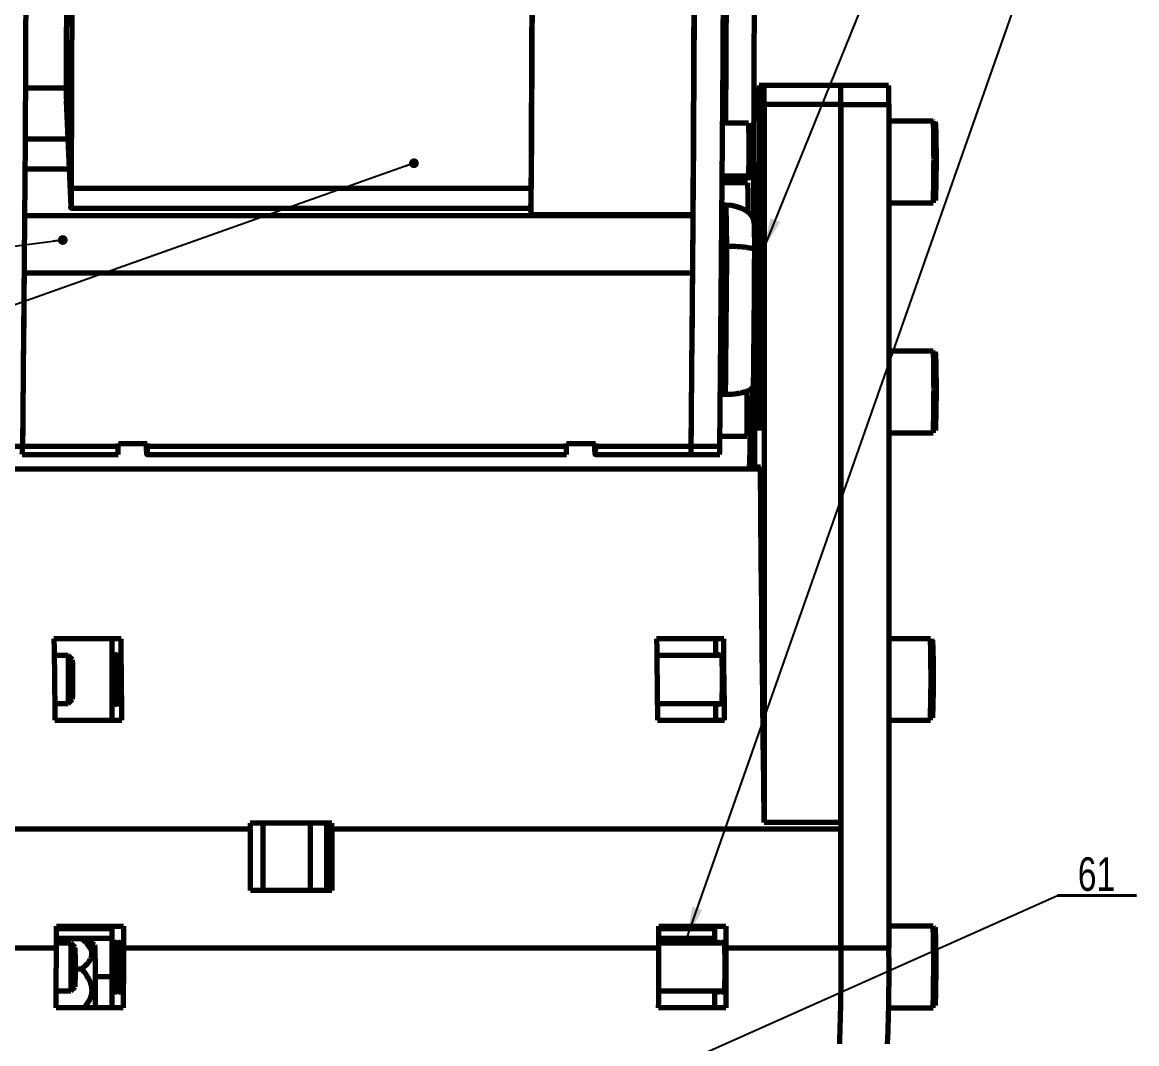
# Model space of a CAD drawing. Header units: millimetres. Extents: x -419 to 9215, y 1224 to 3301.
# Drawn here: x 325.8 to 442.1, y 2967 to 3073.6 of the extents above; entities that cross this region are included whole.
import ezdxf

# ---------------------------------------------------------------- set-up
doc = ezdxf.new("R2010")
doc.units = ezdxf.units.MM
for name, color, linetype, lineweight in [('Chu', 241, 'Continuous', 35), ('KHUNG_TEN', 7, 'Continuous', 35), ('Net 0.35', 20, 'Continuous', 35), ('Net 0.7', 7, 'Continuous', 70)]:
    doc.layers.add(name, color=color, linetype=linetype, lineweight=lineweight)
doc.styles.add('SLDTEXTSTYLE11', font='TXT', dxfattribs={"width": 0.75})
doc.styles.get("Standard").update_dxf_attribs({"font": 'arial.ttf'})
doc.dimstyles.new('SLDDIMSTYLE0', dxfattribs={"dimtxt": 0.18, "dimasz": 3.302, "dimexe": 0, "dimexo": 0.0625, "dimgap": 0, "dimtad": 0, "dimtih": 1, "dimtoh": 1, "dimdec": 0, "dimrnd": 1e-09, "dimzin": 0, "dimdsep": 46, "dimtxsty": 'Standard', "dimsah": 1, "dimcen": 0.09, "dimadec": 0, "dimazin": 0, "dimtfac": 3.302, "dimtdec": 0, "dimtofl": 0, "dimtmove": 0, "dimatfit": 3, "dimfxl": 1, "dimfrac": 2, "dimtolj": 1, "dimtzin": 0, "dimarcsym": 0})
doc.dimstyles.new('SLDDIMSTYLE1', dxfattribs={"dimtxt": 0.18, "dimasz": 1.016, "dimexe": 0, "dimexo": 0.0625, "dimgap": 0, "dimtad": 0, "dimtih": 1, "dimtoh": 1, "dimdec": 0, "dimrnd": 1e-09, "dimzin": 0, "dimdsep": 46, "dimtxsty": 'Standard', "dimblk1": 'DOT', "dimblk2": 'DOT', "dimsah": 1, "dimcen": 0.09, "dimadec": 0, "dimazin": 0, "dimtfac": 1.016, "dimtdec": 0, "dimtofl": 0, "dimtmove": 0, "dimatfit": 3, "dimldrblk": 'DOT', "dimfxl": 1, "dimfrac": 2, "dimtolj": 1, "dimtzin": 0, "dimarcsym": 0})

# ---------------------------------------------------------------- blocks, each defined once
blk = doc.blocks.new('SW_NOTE_0_1')
at = {"layer": 'KHUNG_TEN', "color": 0}
for p, q in [((0, 0), (8.25, 0)), ((8.25, 0), (0, 0)), ((0, 0), (8.25, 0)), ((8.25, 0), (0, 0)), ((0, 0), (8.25, 0)), ((8.25, 0), (0, 0))]:
    blk.add_line(p, q, dxfattribs=at)
at = {"layer": 'KHUNG_TEN', "color": 0, "insert": (4.06, 3.98), "char_height": 3.5, "attachment_point": 2, "style": 'SLDTEXTSTYLE11'}
blk.add_mtext('61', dxfattribs=at)
blk = doc.blocks.new('_Dot')
at = {"color": 0, "linetype": 'ByBlock', "lineweight": -2}
blk.add_line((-0.5, 0), (-1, 0), dxfattribs=at)
at = {"color": 0, "linetype": 'ByBlock', "const_width": 0.5}
blk.add_lwpolyline([(-0.25, 0, 1), (0.25, 0, 1)], format="xyb", close=True, dxfattribs=at)

msp = doc.modelspace()

# ---------------------------------------------------------------- linework, layer by layer
at = {"layer": 'Net 0.7', "color": 7, "linetype": 'Continuous', "lineweight": 70}
for p, q in [((395.8, 3053.51), (396.08, 3115.57)), ((402.13, 3058.61), (402.37, 3112.09)), ((330.49, 3098.61), (330.36, 3069.18)), ((330.92, 3056.27), (331.07, 3090.52)), ((378.9, 3053.51), (379.05, 3087.17)), ((379.05, 3087.17), (378.91, 3056.27)), ((330.37, 3066.71), (326.12, 3066.71)), ((403.21, 3067.02), (402.71, 3067.02)), ((411.21, 3067.02), (403.21, 3067.02)), ((416.21, 3067.02), (411.21, 3067.02)), ((330.39, 3065.4), (330.86, 3054.33)), ((402.69, 3065.02), (402.69, 3059.03)), ((403.24, 3065.02), (403.24, 2990.1)), ((411.24, 3065.02), (403.24, 3065.02)), ((411.24, 3065.02), (411.24, 2977.02)), ((411.24, 3065.02), (416.24, 3065.02)), ((411.24, 2990.1), (411.24, 3065.02)), ((416.24, 3065.02), (416.24, 2977.02)), ((401.6, 3063.09), (398.89, 3063.09)), ((402.76, 3061.96), (402.81, 3063.03)), ((402.81, 3063.03), (402.85, 3060.1)), ((403.07, 3060.1), (403.11, 3063.03)), ((403.11, 3063.03), (403.17, 3061.96)), ((420.88, 3063.27), (416.24, 3063.27)), ((420.88, 3063.27), (420.88, 3063.27)), ((326.08, 3061.45), (330.56, 3061.45)), ((401.63, 3061.43), (401.73, 3061.43)), ((401.75, 3061.74), (401.73, 3061.43)), ((401.73, 3060.03), (401.73, 3061.43)), ((402.74, 3057.94), (402.76, 3061.96)), ((402.76, 3061.96), (402.83, 3061.96)), ((403.17, 3061.96), (403.18, 3057.94)), ((401.64, 3060.03), (401.73, 3060.03)), ((401.73, 3060.03), (401.74, 3058.93)), ((402.69, 3059.05), (402.57, 3053.55)), ((402.85, 3060.1), (402.84, 3056.48)), ((402.97, 3060.02), (402.96, 3060.02)), ((403.09, 3056.48), (403.07, 3060.1)), ((403.07, 3060.1), (403.18, 3060.1)), ((330.7, 3058.28), (326.06, 3058.28)), ((402.14, 3057.84), (402.13, 3058.61)), ((402.78, 3055), (402.74, 3057.94)), ((402.74, 3057.94), (402.84, 3057.94)), ((403.18, 3057.94), (403.14, 3055)), ((401.5, 3056.86), (398.84, 3056.86)), ((398.85, 3057.59), (401.6, 3057.59)), ((402.14, 3057.84), (402.13, 3057.38)), ((378.91, 3056.27), (330.92, 3056.27)), ((402.83, 3055.97), (402.78, 3055)), ((402.83, 3055.97), (402.83, 3055.97)), ((402.84, 3056.48), (402.84, 3056.48)), ((403.09, 3056.48), (403.16, 3056.48)), ((403.14, 3055), (403.09, 3055.97)), ((403.16, 3055.97), (403.09, 3055.97)), ((399.24, 3054.52), (398.83, 3054.52)), ((399.24, 3054.52), (399.29, 3050.21)), ((416.24, 3054.77), (420.88, 3054.77)), ((395.8, 3053.41), (326.02, 3053.41)), ((330.88, 3054.19), (378.87, 3054.19)), ((378.9, 3053.51), (378.87, 3054.19)), ((395.8, 3053.51), (378.9, 3053.51)), ((395.77, 3047.42), (395.8, 3053.41)), ((395.8, 3053.41), (395.79, 3053.51)), ((402.46, 3053.57), (402.1, 3053.57)), ((402.24, 3049.81), (402.21, 3052.51)), ((398.79, 3050.21), (399.29, 3050.21)), ((395.77, 3047.42), (325.98, 3047.42)), ((402.16, 3040.47), (402.46, 3040.47)), ((402.28, 3040.47), (402.23, 3038.06)), ((402.22, 3038.35), (402.14, 3037.76)), ((402.21, 3027.22), (402.21, 3038.21)), ((402.74, 3036.1), (402.78, 3039.03)), ((402.78, 3039.03), (402.83, 3038.07)), ((403.09, 3038.07), (403.14, 3039.03)), ((403.14, 3039.03), (403.18, 3036.1)), ((420.88, 3039.27), (416.24, 3039.27)), ((420.88, 3039.27), (420.88, 3039.27)), ((402.23, 3038.03), (402.23, 3027.22)), ((402.83, 3038.07), (402.83, 3038.07)), ((402.84, 3037.56), (402.85, 3033.94)), ((402.84, 3037.56), (402.84, 3037.56)), ((403.07, 3033.94), (403.09, 3037.56)), ((403.09, 3038.07), (403.16, 3038.07)), ((403.16, 3037.56), (403.09, 3037.56)), ((402.76, 3032.08), (402.74, 3036.1)), ((402.74, 3036.1), (402.84, 3036.1)), ((403.18, 3036.1), (403.17, 3032.08)), ((398.66, 3034.78), (399.16, 3034.78)), ((401.45, 3034.27), (401.55, 3034.27)), ((401.54, 3032.86), (401.55, 3034.27)), ((401.57, 3034.58), (401.55, 3034.27)), ((402.85, 3033.94), (402.81, 3031)), ((402.96, 3034.02), (402.97, 3034.02)), ((403.11, 3031), (403.07, 3033.94)), ((403.07, 3033.94), (403.18, 3033.94)), ((401.45, 3032.86), (401.54, 3032.86)), ((402.01, 3033.33), (401.54, 3033.33)), ((401.54, 3032.86), (401.55, 3031.76)), ((402.81, 3031), (402.76, 3032.08)), ((402.76, 3032.08), (402.83, 3032.08)), ((403.17, 3032.08), (403.11, 3031)), ((398.62, 3030.42), (401.41, 3030.42)), ((416.24, 3030.77), (420.88, 3030.77)), ((335.82, 3029.32), (325.82, 3029.32)), ((335.82, 3029.65), (338.82, 3029.65)), ((338.78, 3028.58), (338.74, 3029.65)), ((382.61, 3029.32), (338.81, 3029.32)), ((382.61, 3029.65), (385.61, 3029.65)), ((385.58, 3028.58), (385.53, 3029.65)), ((395.61, 3029.32), (385.61, 3029.32)), ((398.61, 3029.32), (395.61, 3029.32)), ((325.79, 3028.49), (335.79, 3028.49)), ((338.79, 3028.49), (382.59, 3028.49)), ((385.59, 3028.49), (395.59, 3028.49)), ((395.59, 3028.49), (398.59, 3028.49)), ((323.93, 3027.02), (402.83, 3027.02)), ((402.05, 3027.22), (402.21, 3027.22)), ((402.05, 3027.02), (402.05, 3027.22)), ((402.23, 3027.22), (402.21, 3027.22)), ((402.23, 3027.22), (402.83, 3027.22)), ((336.1, 3009.27), (329.1, 3009.27)), ((335.17, 3000.77), (335.17, 3009.27)), ((399, 3009.27), (392, 3009.27)), ((398.13, 3009.27), (398.13, 3007.52)), ((420.57, 3009.27), (416.24, 3009.27)), ((420.57, 3009.27), (420.57, 3009.27)), ((330.59, 3007.52), (329.12, 3007.52)), ((331.03, 3007.07), (330.59, 3007.52)), ((398.84, 3007.52), (392.02, 3007.52)), ((329.18, 3002.52), (330.59, 3002.52)), ((330.59, 3002.52), (331.03, 3002.96)), ((392.07, 3002.52), (398.84, 3002.52)), ((398.13, 3002.52), (398.13, 3000.77)), ((329.2, 3000.77), (336.2, 3000.77)), ((392.09, 3000.77), (399.09, 3000.77)), ((416.24, 3000.77), (420.57, 3000.77)), ((349.6, 2989.39), (296.45, 2989.39)), ((358.09, 2990.02), (349.59, 2990.02)), ((349.6, 2983.02), (349.6, 2989.39)), ((350.89, 2990.02), (350.89, 2983.02)), ((355.89, 2983.02), (355.89, 2990.02)), ((357.54, 2990.02), (357.54, 2983.02)), ((358.09, 2989.39), (358.09, 2983.02)), ((411.24, 2989.39), (358.09, 2989.39)), ((411.24, 2990.1), (403.24, 2990.1)), ((411.23, 2990.1), (411.24, 2989.39)), ((411.24, 2977.02), (411.24, 2989.39)), ((358.09, 2983.02), (349.6, 2983.02)), ((329.35, 2979.27), (336.35, 2979.27)), ((329.35, 2977.02), (329.35, 2979.27)), ((335.17, 2970.77), (335.17, 2979.27)), ((336.35, 2979.27), (336.35, 2977.02)), ((392.24, 2979.27), (399.24, 2979.27)), ((392.24, 2977.02), (392.24, 2979.27)), ((398.06, 2977.52), (398.06, 2979.27)), ((399.24, 2979.27), (399.24, 2977.02)), ((420.85, 2979.27), (416.24, 2979.27)), ((420.85, 2979.27), (420.85, 2979.27)), ((329.35, 2978.02), (335.17, 2978.02)), ((329.35, 2978.01), (331.93, 2978.01)), ((331.93, 2978.01), (332.66, 2977.7)), ((333.38, 2977.32), (332.67, 2977.72)), ((392.24, 2978.02), (398.06, 2978.02)), ((392.24, 2977.72), (398.05, 2977.72)), ((397.97, 2977.72), (398.06, 2977.72)), ((398.05, 2977.72), (398.06, 2977.72)), ((296.45, 2977.02), (329.35, 2977.02)), ((330.86, 2977.52), (329.35, 2977.52)), ((331.31, 2977.07), (330.86, 2977.52)), ((336.35, 2977.02), (392.24, 2977.02)), ((399.11, 2977.52), (392.24, 2977.52)), ((399.24, 2977.02), (411.24, 2977.02)), ((411.24, 2977.02), (416.24, 2977.02)), ((331.34, 2974.82), (331.98, 2974.82)), ((329.33, 2972.52), (330.86, 2972.52)), ((330.86, 2972.52), (331.31, 2972.96)), ((392.23, 2972.52), (399.11, 2972.52)), ((398.06, 2970.77), (398.06, 2972.52)), ((336.32, 2970.77), (329.32, 2970.77)), ((399.21, 2970.77), (392.21, 2970.77)), ((416.21, 2970.77), (420.85, 2970.77))]:
    msp.add_line(p, q, dxfattribs=at)
at = {"layer": 'Net 0.7', "color": 8, "linetype": 'Continuous', "lineweight": 70}
for p, q in [((399.3, 3087.08), (399.2, 3063.09)), ((402.57, 3053.55), (402.69, 3059.03)), ((402.13, 3057.38), (398.85, 3057.38)), ((402.55, 3045.01), (402.2, 3045.01)), ((402.23, 3038.03), (402.28, 3040.47)), ((402.14, 3037.68), (402.21, 3038.21)), ((325.82, 3029.32), (323.17, 3029.32)), ((335.17, 2979.02), (329.35, 2979.02)), ((398.06, 2979.02), (392.24, 2979.02)), ((333.43, 2974.02), (335.17, 2974.02))]:
    msp.add_line(p, q, dxfattribs=at)
at = {"layer": 'Net 0.7', "color": 7, "linetype": 'Continuous', "lineweight": 70, "flags": 128}
for points in [[(326.4, 3159.89), (326.4, 3150.6), (326.39, 3141.33), (326.38, 3132.09), (326.36, 3122.9), (326.33, 3113.77), (326.3, 3104.72), (326.27, 3095.77), (326.23, 3086.92), (326.18, 3078.21), (326.13, 3069.63), (326.08, 3061.2), (326.02, 3052.94), (325.96, 3044.87), (325.89, 3036.99), (325.82, 3029.32)], [(395.61, 3029.32), (395.68, 3036.99), (395.75, 3044.87), (395.81, 3052.94), (395.87, 3061.2), (395.93, 3069.63), (395.98, 3078.21), (396.02, 3086.92), (396.06, 3095.77), (396.1, 3104.72), (396.13, 3113.77), (396.15, 3122.9), (396.17, 3132.09), (396.18, 3141.33), (396.19, 3150.6), (396.19, 3159.89)], [(398.61, 3029.32), (398.68, 3036.99), (398.75, 3044.87), (398.81, 3052.94), (398.87, 3061.2), (398.93, 3069.63), (398.98, 3078.21), (399.02, 3086.92), (399.06, 3095.77), (399.1, 3104.72), (399.13, 3113.77), (399.15, 3122.9), (399.17, 3132.09), (399.18, 3141.33), (399.19, 3150.6), (399.19, 3159.89)], [(402.85, 3036.97), (402.87, 3035.75), (402.9, 3034.83), (402.93, 3034.26), (402.96, 3034.02), (402.99, 3034.15), (403.02, 3034.62), (403.04, 3035.43), (403.07, 3036.56), (403.09, 3037.98), (403.11, 3039.64), (403.13, 3041.5), (403.14, 3043.51), (403.14, 3045.62), (403.14, 3047.76), (403.14, 3049.89), (403.13, 3051.94), (403.12, 3053.85), (403.1, 3055.58), (403.08, 3057.07), (403.05, 3058.29), (403.03, 3059.2), (403, 3059.78), (402.97, 3060.02), (402.94, 3059.89), (402.91, 3059.42), (402.88, 3058.61), (402.86, 3057.48), (402.83, 3056.06), (402.81, 3054.4), (402.81, 3053.48)], [(402.84, 3056.48), (402.86, 3057.85), (402.89, 3058.91), (402.92, 3059.63), (402.95, 3060), (402.98, 3060), (403.01, 3059.63), (403.04, 3058.91), (403.06, 3057.85), (403.09, 3056.48)], [(330.92, 3056.27), (330.91, 3055.73), (330.91, 3055.24), (330.9, 3054.83), (330.9, 3054.52), (330.89, 3054.3), (330.88, 3054.2), (330.87, 3054.21), (330.86, 3054.33)], [(403.09, 3055.97), (403.11, 3054.26), (403.13, 3052.34), (403.14, 3050.28), (403.14, 3048.12), (403.14, 3045.92), (403.14, 3043.76), (403.13, 3041.7), (403.11, 3039.78), (403.09, 3038.07)], [(402.21, 3052.51), (402.16, 3052.9), (401.99, 3053.27), (401.72, 3053.62), (401.35, 3053.93), (400.9, 3054.18), (400.38, 3054.36), (399.82, 3054.48), (399.24, 3054.52)], [(420.88, 3054.77), (420.88, 3054.77), (420.88, 3054.77)], [(398.79, 3050.21), (398.78, 3048.24), (398.76, 3046.28), (398.75, 3044.34), (398.73, 3042.4), (398.71, 3040.48), (398.7, 3038.57), (398.68, 3036.67), (398.66, 3034.78)], [(399.29, 3050.21), (399.28, 3048.24), (399.26, 3046.28), (399.25, 3044.34), (399.23, 3042.4), (399.21, 3040.48), (399.2, 3038.57), (399.18, 3036.67), (399.16, 3034.78)], [(402.12, 3035.74), (402.14, 3037.46), (402.15, 3039.2), (402.17, 3040.94), (402.18, 3042.69), (402.2, 3044.46), (402.21, 3046.23), (402.23, 3048.01), (402.24, 3049.81)], [(325.98, 3047.42), (325.96, 3045.1), (325.94, 3042.8), (325.92, 3040.51), (325.9, 3038.23), (325.88, 3035.98), (325.86, 3033.74), (325.84, 3031.52), (325.82, 3029.32)], [(395.61, 3029.32), (395.63, 3031.52), (395.65, 3033.74), (395.67, 3035.98), (395.69, 3038.23), (395.71, 3040.51), (395.73, 3042.8), (395.75, 3045.1), (395.77, 3047.42)], [(403.04, 3045.16), (403.03, 3045.13), (403.01, 3045.1), (402.96, 3045.07), (402.9, 3045.05), (402.83, 3045.03), (402.74, 3045.02), (402.65, 3045.01), (402.55, 3045.01)], [(403.09, 3037.56), (403.06, 3036.19), (403.04, 3035.13), (403.01, 3034.41), (402.98, 3034.04), (402.95, 3034.04), (402.92, 3034.41), (402.89, 3035.13), (402.86, 3036.19), (402.84, 3037.56)], [(420.88, 3030.77), (420.88, 3030.77), (420.88, 3030.77)], [(335.82, 3029.32), (335.82, 3029.36), (335.82, 3029.41), (335.82, 3029.45), (335.82, 3029.49), (335.82, 3029.53), (335.82, 3029.57), (335.82, 3029.61), (335.82, 3029.65)], [(338.81, 3029.32), (338.81, 3029.08), (338.81, 3028.88), (338.8, 3028.71), (338.8, 3028.59), (338.8, 3028.51), (338.79, 3028.49), (338.79, 3028.51), (338.78, 3028.58)], [(338.82, 3029.65), (338.82, 3029.61), (338.82, 3029.57), (338.82, 3029.53), (338.82, 3029.49), (338.82, 3029.45), (338.82, 3029.41), (338.82, 3029.36), (338.81, 3029.32)], [(382.61, 3029.32), (382.61, 3029.36), (382.61, 3029.41), (382.61, 3029.45), (382.61, 3029.49), (382.61, 3029.53), (382.61, 3029.57), (382.61, 3029.61), (382.61, 3029.65)], [(385.61, 3029.32), (385.61, 3029.08), (385.6, 3028.88), (385.6, 3028.71), (385.6, 3028.59), (385.59, 3028.51), (385.59, 3028.49), (385.58, 3028.51), (385.58, 3028.58)], [(385.61, 3029.65), (385.61, 3029.61), (385.61, 3029.57), (385.61, 3029.53), (385.61, 3029.49), (385.61, 3029.45), (385.61, 3029.41), (385.61, 3029.36), (385.61, 3029.32)], [(403.24, 2990.1), (403.18, 2994.38), (403.13, 2998.77), (403.07, 3003.27), (403.02, 3007.87), (402.97, 3012.57), (402.92, 3017.36), (402.87, 3022.25), (402.83, 3027.22)], [(329.1, 3009.27), (329.11, 3008.19), (329.13, 3007.11), (329.14, 3006.04), (329.15, 3004.98), (329.16, 3003.92), (329.18, 3002.86), (329.19, 3001.81), (329.2, 3000.77)], [(336.2, 3000.77), (336.19, 3001.81), (336.17, 3002.86), (336.16, 3003.92), (336.15, 3004.98), (336.14, 3006.04), (336.13, 3007.11), (336.11, 3008.19), (336.1, 3009.27)], [(392, 3009.27), (392.01, 3008.19), (392.02, 3007.11), (392.03, 3006.04), (392.04, 3004.98), (392.06, 3003.92), (392.07, 3002.86), (392.08, 3001.81), (392.09, 3000.77)], [(399.09, 3000.77), (399.08, 3001.81), (399.07, 3002.86), (399.06, 3003.92), (399.04, 3004.98), (399.03, 3006.04), (399.02, 3007.11), (399.01, 3008.19), (399, 3009.27)], [(335.32, 3005.02), (335.32, 3005.97), (335.31, 3006.79), (335.3, 3007.37), (335.29, 3007.63), (335.28, 3007.54), (335.26, 3007.11), (335.26, 3006.4), (335.25, 3005.5), (335.25, 3004.54), (335.26, 3003.64), (335.26, 3002.92), (335.28, 3002.49), (335.29, 3002.41), (335.3, 3002.67), (335.31, 3003.25), (335.32, 3004.07), (335.32, 3005.02)], [(335.6, 3005.02), (335.6, 3005.97), (335.59, 3006.79), (335.58, 3007.37), (335.57, 3007.63), (335.55, 3007.54), (335.54, 3007.11), (335.53, 3006.4), (335.53, 3005.5), (335.53, 3004.54), (335.53, 3003.64), (335.54, 3002.92), (335.55, 3002.49), (335.57, 3002.41), (335.58, 3002.67), (335.59, 3003.25), (335.6, 3004.07), (335.6, 3005.02)], [(335.97, 3005.02), (335.96, 3005.97), (335.96, 3006.79), (335.95, 3007.37), (335.93, 3007.63), (335.92, 3007.54), (335.91, 3007.11), (335.9, 3006.4), (335.89, 3005.5), (335.89, 3004.54), (335.9, 3003.64), (335.91, 3002.92), (335.92, 3002.49), (335.93, 3002.41), (335.95, 3002.67), (335.96, 3003.25), (335.96, 3004.07), (335.97, 3005.02)], [(398.19, 3007.52), (398.18, 3007.63), (398.17, 3007.54), (398.17, 3007.52)], [(398.47, 3007.52), (398.46, 3007.63), (398.45, 3007.54), (398.45, 3007.52)], [(398.86, 3005.02), (398.86, 3005.97), (398.85, 3006.79), (398.84, 3007.37), (398.83, 3007.63), (398.81, 3007.54), (398.81, 3007.52)], [(398.81, 3002.52), (398.81, 3002.49), (398.83, 3002.41), (398.84, 3002.67), (398.85, 3003.25), (398.86, 3004.07), (398.86, 3005.02)], [(398.17, 3002.52), (398.17, 3002.49), (398.18, 3002.41), (398.19, 3002.52)], [(398.45, 3002.52), (398.45, 3002.49), (398.46, 3002.41), (398.47, 3002.52)], [(420.57, 3000.77), (420.57, 3000.77), (420.57, 3000.77)], [(349.59, 2990.02), (349.59, 2989.94), (349.59, 2989.86), (349.59, 2989.78), (349.59, 2989.7), (349.59, 2989.63), (349.59, 2989.55), (349.59, 2989.47), (349.6, 2989.39)], [(358.09, 2989.39), (358.09, 2989.47), (358.09, 2989.55), (358.09, 2989.63), (358.09, 2989.7), (358.09, 2989.78), (358.09, 2989.86), (358.09, 2989.94), (358.09, 2990.02)], [(335.32, 2975.02), (335.32, 2975.97), (335.31, 2976.79), (335.3, 2977.37), (335.29, 2977.63), (335.28, 2977.54), (335.26, 2977.11), (335.26, 2976.4), (335.25, 2975.5), (335.25, 2974.54), (335.26, 2973.64), (335.26, 2972.92), (335.28, 2972.49), (335.29, 2972.41), (335.3, 2972.67), (335.31, 2973.25), (335.32, 2974.07), (335.32, 2975.02)], [(335.6, 2975.02), (335.6, 2975.97), (335.59, 2976.79), (335.58, 2977.37), (335.57, 2977.63), (335.55, 2977.54), (335.54, 2977.11), (335.53, 2976.4), (335.53, 2975.5), (335.53, 2974.54), (335.53, 2973.64), (335.54, 2972.92), (335.55, 2972.49), (335.57, 2972.41), (335.58, 2972.67), (335.59, 2973.25), (335.6, 2974.07), (335.6, 2975.02)], [(335.97, 2975.02), (335.96, 2975.97), (335.96, 2976.79), (335.95, 2977.37), (335.93, 2977.63), (335.92, 2977.54), (335.91, 2977.11), (335.9, 2976.4), (335.89, 2975.5), (335.89, 2974.54), (335.9, 2973.64), (335.91, 2972.92), (335.92, 2972.49), (335.93, 2972.41), (335.95, 2972.67), (335.96, 2973.25), (335.96, 2974.07), (335.97, 2975.02)], [(336.24, 2975.02), (336.24, 2975.97), (336.23, 2976.79), (336.22, 2977.37), (336.21, 2977.63), (336.2, 2977.54), (336.19, 2977.11), (336.18, 2976.4), (336.17, 2975.5), (336.17, 2974.54), (336.18, 2973.64), (336.19, 2972.92), (336.2, 2972.49), (336.21, 2972.41), (336.22, 2972.67), (336.23, 2973.25), (336.24, 2974.07), (336.24, 2975.02)], [(398.19, 2977.52), (398.18, 2977.63), (398.17, 2977.54), (398.17, 2977.52)], [(398.47, 2977.52), (398.46, 2977.63), (398.45, 2977.54), (398.45, 2977.52)], [(398.84, 2977.52), (398.83, 2977.63), (398.81, 2977.54), (398.81, 2977.52)], [(399.14, 2975.02), (399.14, 2975.97), (399.13, 2976.79), (399.12, 2977.37), (399.11, 2977.63), (399.09, 2977.54), (399.09, 2977.52)], [(329.32, 2970.77), (329.32, 2971.45), (329.33, 2972.17), (329.33, 2972.92), (329.34, 2973.71), (329.34, 2974.51), (329.35, 2975.34), (329.35, 2976.18), (329.35, 2977.02)], [(336.35, 2977.02), (336.35, 2976.18), (336.34, 2975.34), (336.34, 2974.51), (336.34, 2973.71), (336.33, 2972.92), (336.33, 2972.17), (336.32, 2971.45), (336.32, 2970.77)], [(392.21, 2970.77), (392.22, 2971.45), (392.22, 2972.17), (392.23, 2972.92), (392.23, 2973.71), (392.24, 2974.51), (392.24, 2975.34), (392.24, 2976.18), (392.24, 2977.02)], [(399.24, 2977.02), (399.24, 2976.18), (399.24, 2975.34), (399.24, 2974.51), (399.23, 2973.71), (399.23, 2972.92), (399.22, 2972.17), (399.22, 2971.45), (399.21, 2970.77)], [(399.09, 2972.52), (399.09, 2972.49), (399.11, 2972.41), (399.12, 2972.67), (399.13, 2973.25), (399.14, 2974.07), (399.14, 2975.02)], [(398.17, 2972.52), (398.17, 2972.49), (398.18, 2972.41), (398.19, 2972.52)], [(398.45, 2972.52), (398.45, 2972.49), (398.46, 2972.41), (398.47, 2972.52)], [(398.81, 2972.52), (398.81, 2972.49), (398.83, 2972.41), (398.84, 2972.52)], [(420.85, 2970.77), (420.85, 2970.77), (420.85, 2970.77)]]:
    msp.add_lwpolyline(points, dxfattribs=at)
at = {"layer": 'Net 0.7', "color": 8, "linetype": 'Continuous', "lineweight": 70, "flags": 128}
for points in [[(420.9, 3062.87), (420.89, 3063.23), (420.88, 3063.27)], [(420.9, 3038.87), (420.89, 3039.23), (420.88, 3039.27)], [(401.7, 3027.02), (401.7, 3027.17), (401.71, 3027.26)], [(420.6, 3008.87), (420.58, 3009.23), (420.57, 3009.27)], [(420.87, 2978.87), (420.86, 2979.23), (420.85, 2979.27)], [(398.06, 2978.01), (398.05, 2977.94), (398.04, 2977.72)]]:
    msp.add_lwpolyline(points, dxfattribs=at)
at = {"layer": 'Net 0.7', "color": 7, "linetype": 'Continuous', "lineweight": 70}
for centre, radius, start, end in [((451.99, 3068.15), 121.63, 179.5168, 181.296), ((438.78, 3065.52), 36.09, 177.6181, 180.7936), ((367.15, 3065.52), 36.09, 359.2064, 2.3819), ((375.15, 3065.52), 36.09, 359.2064, 2.3819), ((380.15, 3065.52), 36.09, 359.2064, 2.3819), ((329.73, 3060.34), 71.93, 357.8088, 2.1912), ((301.37, 3059.19), 119.83, 358.0044, 1.6518), ((353.64, 3054.73), 47.92, 358.8694, 2.543), ((597.55, 3054.11), 195.45, 179.0398, 180.3104), ((343.65, 3055.9), 35.26, 357.2202, 0.5976), ((893.86, 3049.68), 491.07, 179.2652, 179.5528), ((-1.19, 3047.01), 404.24, 359.7376, 0.4205), ((200.74, 3045.71), 202.3, 358.9236, 359.8449), ((838.54, 3043.87), 435.74, 180.4298, 180.9083), ((893.94, 3044.36), 491.15, 180.447, 180.7348), ((301.37, 3035.19), 119.83, 358.0044, 1.6518), ((300.79, 3033.35), 100.67, 358.3325, 1.0365), ((615.42, 3033.31), 213.41, 179.4146, 179.9957), ((399.24, 3033.39), 2.76, 326.7016, 359.6184), ((880.94, 3023.77), 479.24, 178.9828, 179.4418), ((318.82, 3029.09), 7, 355.026, 1.8862), ((314.97, 3029.2), 10.84, 356.2444, 0.6678), ((324.97, 3029.2), 10.84, 356.2444, 0.6678), ((371.77, 3029.2), 10.84, 356.2444, 0.6678), ((384.77, 3029.2), 10.84, 356.2444, 0.6678), ((388.62, 3029.09), 7, 355.026, 1.8862), ((387.76, 3029.2), 10.84, 356.2444, 0.6678), ((245.25, 3029.99), 156.48, 359.0003, 359.435), ((301.07, 3005.19), 119.83, 358.0044, 1.6518), ((267.46, 3005.02), 63.17, 357.732, 2.268), ((278.12, 3005.02), 52.96, 357.7762, 2.2238), ((301.34, 2975.19), 119.83, 358.0044, 1.6518), ((267.74, 2975.02), 63.17, 357.732, 2.268), ((278.39, 2975.02), 52.96, 357.7762, 2.2238), ((204.21, 2973.34), 129.23, 358.8622, 1.7666), ((230.79, 2974.52), 180.47, 357.6181, 0.7936), ((235.79, 2974.52), 180.47, 357.6181, 0.7936)]:
    msp.add_arc(centre, radius, start, end, dxfattribs=at)
at = {"layer": 'Net 0.7', "color": 8, "linetype": 'Continuous', "lineweight": 70}
for centre, radius, start, end in [((270.29, 3059.25), 150.66, 358.298, 1.3793), ((248, 3047.73), 154.57, 358.9906, 2.1655), ((338.15, 3043.96), 64.41, 356.8904, 0.9275), ((270.29, 3035.25), 150.66, 358.298, 1.3793), ((269.98, 3005.25), 150.66, 358.298, 1.3793), ((270.26, 2975.25), 150.66, 358.298, 1.3793)]:
    msp.add_arc(centre, radius, start, end, dxfattribs=at)
at = {"layer": 'Net 0.7', "color": 7, "linetype": 'Continuous', "lineweight": 70}
for centre, major_axis, ratio, start_param, end_param in [((399.14, 3057.84), (3, 0.02), 0.49923, 6.266629, 6.872115), ((399.13, 3058.61), (3, 0.01), 0.241962, 6.266561, 6.79801), ((403.21, 3038.21), (0, 1), 0.994942, 1.346244, 1.570796)]:
    msp.add_ellipse(centre, major_axis=major_axis, ratio=ratio, start_param=start_param, end_param=end_param, dxfattribs=at)
for points, knots in [([(421.15, 3062.65), (421.15, 3062.73), (421.14, 3062.88), (421.14, 3062.99), (421.13, 3063.04), (421.12, 3063.08), (421.11, 3063.12), (421.1, 3063.13)], [0, 0, 0, 0, 0.355279, 0.7026165, 0.8880909, 0.9683803, 1, 1, 1, 1]), ([(403.04, 3049.96), (403.03, 3050.25), (403.03, 3050.93), (403.02, 3051.81), (403, 3052.56), (402.98, 3052.94), (402.97, 3053.08), (402.96, 3053.17), (402.93, 3053.25), (402.88, 3053.35), (402.79, 3053.46), (402.65, 3053.54), (402.53, 3053.58), (402.46, 3053.57), (402.46, 3053.57)], [0, 0, 0, 0, 0.14194, 0.343064, 0.544495, 0.746972, 0.851249, 0.889279, 0.908112, 0.925191, 0.947189, 0.972213, 0.999114, 1, 1, 1, 1]), ([(402.24, 3049.81), (402.21, 3049.85), (402.15, 3049.95), (401.65, 3050.06), (401.07, 3050.13), (400.54, 3050.18), (399.94, 3050.2), (399.51, 3050.21), (399.29, 3050.21)], [0, 0, 0, 0, 0.251288, 0.501699, 0.632168, 0.751667, 0.878113, 1, 1, 1, 1]), ([(402.46, 3040.48), (402.48, 3040.47), (402.55, 3040.46), (402.68, 3040.51), (402.8, 3040.59), (402.88, 3040.68), (402.92, 3040.76), (402.94, 3040.83), (402.96, 3040.88), (402.97, 3040.95), (402.98, 3041.07), (402.99, 3041.33), (403, 3041.75), (403.01, 3041.93)], [0, 0, 0, 0, 0.0138448, 0.0603168, 0.0976495, 0.1296696, 0.157208, 0.1816637, 0.2104301, 0.2601012, 0.397254, 0.744616, 1, 1, 1, 1]), ([(421.15, 3038.65), (421.15, 3038.73), (421.14, 3038.88), (421.14, 3038.99), (421.13, 3039.04), (421.12, 3039.08), (421.11, 3039.12), (421.1, 3039.13)], [0, 0, 0, 0, 0.355279, 0.7026165, 0.8880909, 0.9683803, 1, 1, 1, 1]), ([(399.16, 3034.78), (399.35, 3034.78), (399.74, 3034.79), (400.31, 3034.85), (400.84, 3034.94), (401.4, 3035.09), (401.83, 3035.29), (402.08, 3035.52), (402.11, 3035.66), (402.12, 3035.74)], [0, 0, 0, 0, 0.11958, 0.2425, 0.369098, 0.499677, 0.71255, 0.84704, 1, 1, 1, 1]), ([(401.71, 3027.3), (401.7, 3027.2), (401.7, 3027.09), (401.7, 3027.03), (401.7, 3027.02)], [0, 0, 0, 0, 0.948675, 1, 1, 1, 1]), ([(420.85, 3008.65), (420.84, 3008.73), (420.84, 3008.88), (420.83, 3008.99), (420.82, 3009.04), (420.82, 3009.08), (420.8, 3009.12), (420.8, 3009.13)], [0, 0, 0, 0, 0.355279, 0.702617, 0.888091, 0.96838, 1, 1, 1, 1]), ([(421.12, 2978.65), (421.12, 2978.73), (421.12, 2978.88), (421.11, 2978.99), (421.1, 2979.04), (421.1, 2979.08), (421.08, 2979.12), (421.08, 2979.13)], [0, 0, 0, 0, 0.355279, 0.702617, 0.888091, 0.96838, 1, 1, 1, 1]), ([(331.98, 2974.82), (332.08, 2974.9), (332.27, 2975.06), (332.54, 2975.32), (332.79, 2975.61), (332.97, 2975.92), (333.06, 2976.22), (333.07, 2976.49), (333.01, 2976.76), (332.87, 2977.07), (332.61, 2977.41), (332.28, 2977.74), (332.04, 2977.93), (331.93, 2978.01)], [0, 0, 0, 0, 0.085325, 0.171041, 0.269358, 0.369658, 0.444012, 0.520451, 0.59485, 0.671246, 0.789613, 0.911001, 1, 1, 1, 1]), ([(332.27, 2970.77), (332.48, 2971.03), (332.87, 2971.51), (333.12, 2972.37), (333.03, 2973.27), (332.6, 2974.1), (332.18, 2974.59), (331.98, 2974.82)], [0, 0, 0, 0, 0.219042, 0.396834, 0.575645, 0.801632, 1, 1, 1, 1])]:
    msp.add_open_spline(points, degree=3, knots=knots, dxfattribs=at)

# ---------------------------------------------------------------- block references
at = {"layer": 'Chu'}
msp.add_blockref('SW_NOTE_0_1', (433.85, 2982.49), dxfattribs=at)

# ---------------------------------------------------------------- leaders
at = {"layer": 'Net 0.35'}
for points, dimstyle in [([(403.14, 3049.9), (433.85, 3125.54)], 'SLDDIMSTYLE0'), ([(395.15, 2978.02), (433.85, 3087.99)], 'SLDDIMSTYLE0'), ([(366.67, 3058.89), (272.23, 3025.4)], 'SLDDIMSTYLE1'), ([(330.02, 3050.88), (272.23, 3043.15)], 'SLDDIMSTYLE1'), ([(351.93, 2920.8), (272.23, 3006.42)], 'SLDDIMSTYLE0'), ([(362.17, 2950.52), (433.85, 2982.49)], 'SLDDIMSTYLE0')]:
    msp.add_leader(points, dimstyle=dimstyle, dxfattribs=at)

doc.saveas('drawing.dxf')
